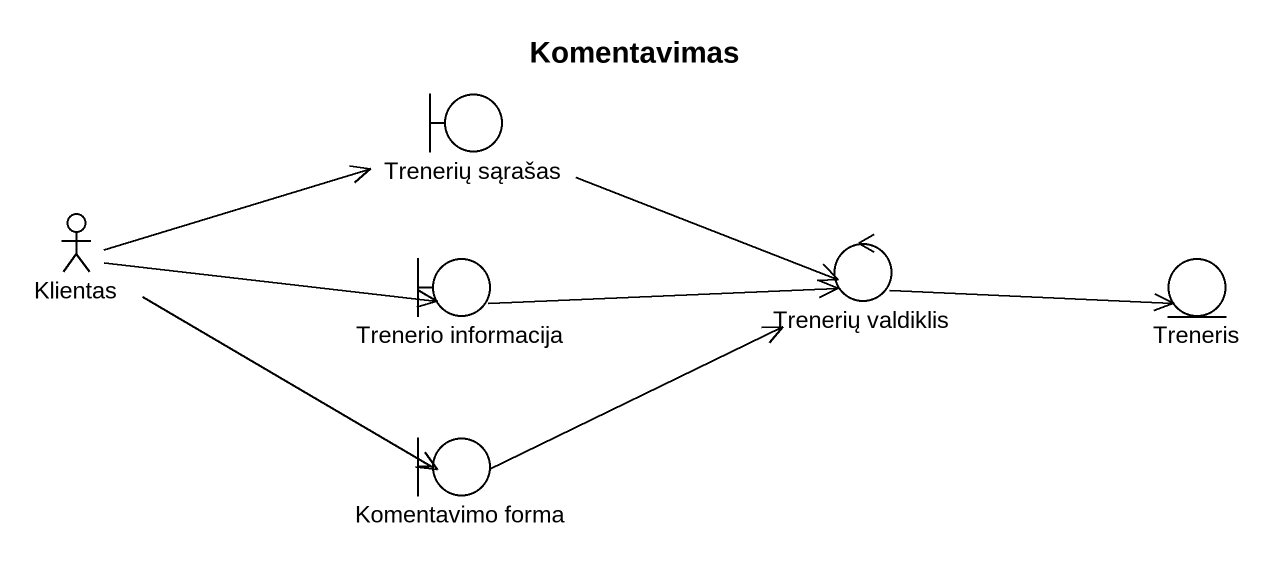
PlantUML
@startuml
title Komentavimas
boundary "Trenerių sąrašas" as Trenerių_sąrašas
actor Klientas
control "Trenerių valdiklis" as Trenerių_valdiklis
boundary "Trenerio informacija" as Trenerio_informacija
entity Treneris
boundary "Komentavimo forma" as Komentavimo_forma
Trenerių_sąrašas -right-> Trenerių_valdiklis
Klientas -right-> Trenerių_sąrašas
Klientas -right-> Trenerio_informacija
Klientas -right-> Komentavimo_forma
Trenerių_valdiklis -right-> Treneris
Trenerio_informacija -right-> Trenerių_valdiklis
Komentavimo_forma -right-> Trenerių_valdiklis
@enduml
